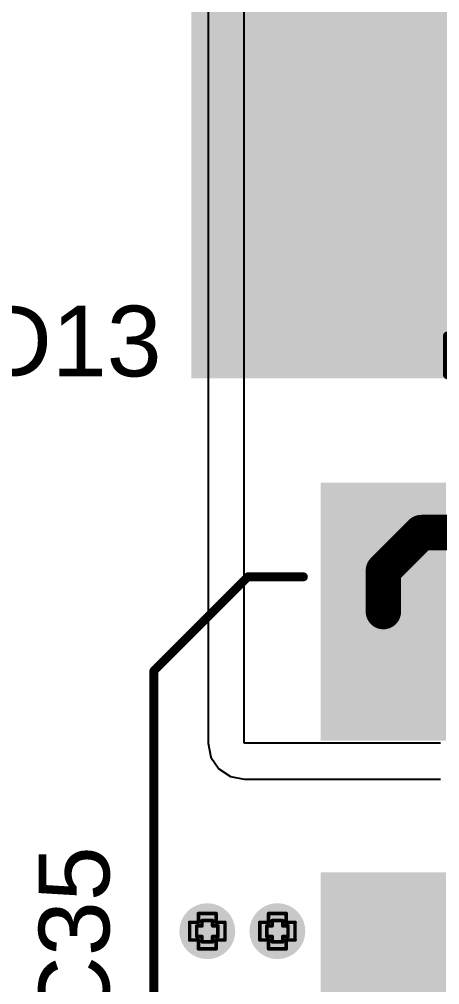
# Model space of a CAD drawing. Header units: inches. Extents: x -5 to 5258, y -4 to 5281.
# Drawn here: x 5.13 to 11.18, y 76.6 to 90.47 of the extents above; entities that cross this region are included whole.
import ezdxf

# ---------------------------------------------------------------- set-up
doc = ezdxf.new("R2010")
doc.units = ezdxf.units.IN
for name, color, linetype in [('Bottom Layer', 5, 'Continuous'), ('Bottom Solder', 6, 'Continuous'), ('Drill Drawing', 1, 'Continuous'), ('Top Layer', 1, 'Continuous'), ('Top Overlay', 2, 'Continuous'), ('Top Paste', 8, 'Continuous'), ('Top Solder', 216, 'Continuous'), ('Via Holes', 16, 'Continuous')]:
    doc.layers.add(name, color=color, linetype=linetype)
doc.styles.add('Arial', font='', dxfattribs={"height": 0.2})
doc.styles.get('Arial').set_extended_font_data('Arial')

# ---------------------------------------------------------------- blocks, each defined once
blk = doc.blocks.new('SMC_118')
at = {"layer": 'Top Layer'}
for points in [[(-6, 2.15), (-1.9, 2.15), (-1.9, -2.15), (-6, -2.15)], [(1.9, 2.15), (6, 2.15), (6, -2.15), (1.9, -2.15)]]:
    blk.add_hatch(color=1, dxfattribs=at).paths.add_polyline_path(points)
at = {"layer": 'Top Overlay'}
for points in [[(-7.239, 2.235), (-3.556, 2.235), (-3.556, 3.048), (-7.239, 3.048)], [(-7.239, -2.261), (-6.096, -2.261), (-6.096, 2.261), (-7.239, 2.261)], [(-7.239, -3.048), (-3.556, -3.048), (-3.556, -2.235), (-7.239, -2.235)]]:
    blk.add_hatch(color=2, dxfattribs=at).paths.add_polyline_path(points)
at = {"layer": 'Top Paste'}
for points in [[(-6, 2.15), (-1.9, 2.15), (-1.9, -2.15), (-6, -2.15)], [(1.9, 2.15), (6, 2.15), (6, -2.15), (1.9, -2.15)]]:
    blk.add_hatch(color=8, dxfattribs=at).paths.add_polyline_path(points)
at = {"layer": 'Top Solder'}
for points in [[(-6.102, 2.252), (-1.798, 2.252), (-1.798, -2.252), (-6.102, -2.252)], [(1.798, 2.252), (6.102, 2.252), (6.102, -2.252), (1.798, -2.252)]]:
    blk.add_hatch(color=216, dxfattribs=at).paths.add_polyline_path(points)
at = {"layer": 'Top Overlay'}
for points in [[(-3.556, 2.438, 0.127, 0.127, 0), (-3.556, 2.997, 0.127, 0.127, 0)], [(-3.556, 2.997, 0.127, 0.127, 0), (3.581, 2.997, 0.127, 0.127, 0)], [(3.581, 2.438, 0.127, 0.127, 0), (3.581, 2.997, 0.127, 0.127, 0)], [(-3.556, -2.438, 0.127, 0.127, 0), (-3.556, -2.997, 0.127, 0.127, 0)], [(3.581, -2.438, 0.127, 0.127, 0), (3.581, -2.997, 0.127, 0.127, 0)], [(-3.556, -2.997, 0.127, 0.127, 0), (3.581, -2.997, 0.127, 0.127, 0)]]:
    blk.add_lwpolyline(points, format="xyseb", dxfattribs=at)
for points in [[(-3.588, 2.997, 0.0635, 0.0635, 1), (-3.524, 2.997, 0.0635, 0.0635, 1)], [(-3.588, 2.997, 0.0635, 0.0635, 1), (-3.524, 2.997, 0.0635, 0.0635, 1)], [(3.55, 2.997, 0.0635, 0.0635, 1), (3.613, 2.997, 0.0635, 0.0635, 1)], [(3.55, 2.997, 0.0635, 0.0635, 1), (3.613, 2.997, 0.0635, 0.0635, 1)], [(-3.588, 2.438, 0.0635, 0.0635, 1), (-3.524, 2.438, 0.0635, 0.0635, 1)], [(3.55, 2.438, 0.0635, 0.0635, 1), (3.613, 2.438, 0.0635, 0.0635, 1)], [(-3.588, -2.438, 0.0635, 0.0635, 1), (-3.524, -2.438, 0.0635, 0.0635, 1)], [(3.55, -2.438, 0.0635, 0.0635, 1), (3.613, -2.438, 0.0635, 0.0635, 1)], [(-3.588, -2.997, 0.0635, 0.0635, 1), (-3.524, -2.997, 0.0635, 0.0635, 1)], [(-3.588, -2.997, 0.0635, 0.0635, 1), (-3.524, -2.997, 0.0635, 0.0635, 1)], [(3.55, -2.997, 0.0635, 0.0635, 1), (3.613, -2.997, 0.0635, 0.0635, 1)], [(3.55, -2.997, 0.0635, 0.0635, 1), (3.613, -2.997, 0.0635, 0.0635, 1)]]:
    blk.add_lwpolyline(points, format="xyseb", close=True, dxfattribs=at)
blk = doc.blocks.new('50SVPF10M_135')
at = {"layer": 'Top Layer'}
for points in [[(-4.55, 0.8), (-1.05, 0.8), (-1.05, -0.8), (-4.55, -0.8)], [(1.05, 0.8), (4.55, 0.8), (4.55, -0.8), (1.05, -0.8)]]:
    blk.add_hatch(color=1, dxfattribs=at).paths.add_polyline_path(points)
at = {"layer": 'Top Paste'}
for points in [[(-4.55, 0.8), (-1.05, 0.8), (-1.05, -0.8), (-4.55, -0.8)], [(1.05, 0.8), (4.55, 0.8), (4.55, -0.8), (1.05, -0.8)]]:
    blk.add_hatch(color=8, dxfattribs=at).paths.add_polyline_path(points)
at = {"layer": 'Top Solder'}
for points in [[(-4.652, 0.902), (-0.948, 0.902), (-0.948, -0.902), (-4.652, -0.902)], [(0.948, 0.902), (4.652, 0.902), (4.652, -0.902), (0.948, -0.902)]]:
    blk.add_hatch(color=216, dxfattribs=at).paths.add_polyline_path(points)
at = {"layer": 'Top Overlay'}
for points in [[(-3.3, 1.95, 0.127, 0.127, 0), (-1.95, 3.3, 0.127, 0.127, 0)], [(3.3, 3.3, 0.127, 0.127, 0), (-1.95, 3.3, 0.127, 0.127, 0)], [(3.3, 1.15, 0.127, 0.127, 0), (3.3, 3.3, 0.127, 0.127, 0)], [(-3.3, 1.15, 0.127, 0.127, 0), (-3.3, 1.95, 0.127, 0.127, 0)], [(-3.779, 1.033, 0.127, 0.127, 0), (-3.779, 1.567, 0.127, 0.127, 0)], [(-3.55, 1.287, 0.127, 0.127, 0), (-4.007, 1.287, 0.127, 0.127, 0)], [(-3.3, -1.95, 0.127, 0.127, 0), (-3.3, -1.15, 0.127, 0.127, 0)], [(3.3, -3.3, 0.127, 0.127, 0), (3.3, -1.15, 0.127, 0.127, 0)], [(-1.95, -3.3, 0.127, 0.127, 0), (-3.3, -1.95, 0.127, 0.127, 0)], [(3.3, -3.3, 0.127, 0.127, 0), (-1.95, -3.3, 0.127, 0.127, 0)]]:
    blk.add_lwpolyline(points, format="xyseb", dxfattribs=at)
for points in [[(-1.982, 3.3, 0.0635, 0.0635, 1), (-1.918, 3.3, 0.0635, 0.0635, 1)], [(-1.982, 3.3, 0.0635, 0.0635, 1), (-1.918, 3.3, 0.0635, 0.0635, 1)], [(3.268, 3.3, 0.0635, 0.0635, 1), (3.332, 3.3, 0.0635, 0.0635, 1)], [(3.268, 3.3, 0.0635, 0.0635, 1), (3.332, 3.3, 0.0635, 0.0635, 1)], [(-3.332, 1.95, 0.0635, 0.0635, 1), (-3.268, 1.95, 0.0635, 0.0635, 1)], [(-3.332, 1.95, 0.0635, 0.0635, 1), (-3.268, 1.95, 0.0635, 0.0635, 1)], [(-3.81, 1.567, 0.0635, 0.0635, 1), (-3.747, 1.567, 0.0635, 0.0635, 1)], [(-4.039, 1.287, 0.0635, 0.0635, 1), (-3.975, 1.287, 0.0635, 0.0635, 1)], [(-3.582, 1.287, 0.0635, 0.0635, 1), (-3.518, 1.287, 0.0635, 0.0635, 1)], [(-3.332, 1.15, 0.0635, 0.0635, 1), (-3.268, 1.15, 0.0635, 0.0635, 1)], [(3.268, 1.15, 0.0635, 0.0635, 1), (3.332, 1.15, 0.0635, 0.0635, 1)], [(-3.81, 1.033, 0.0635, 0.0635, 1), (-3.747, 1.033, 0.0635, 0.0635, 1)], [(-3.332, -1.15, 0.0635, 0.0635, 1), (-3.268, -1.15, 0.0635, 0.0635, 1)], [(3.268, -1.15, 0.0635, 0.0635, 1), (3.332, -1.15, 0.0635, 0.0635, 1)], [(-3.332, -1.95, 0.0635, 0.0635, 1), (-3.268, -1.95, 0.0635, 0.0635, 1)], [(-3.332, -1.95, 0.0635, 0.0635, 1), (-3.268, -1.95, 0.0635, 0.0635, 1)], [(-1.982, -3.3, 0.0635, 0.0635, 1), (-1.918, -3.3, 0.0635, 0.0635, 1)], [(-1.982, -3.3, 0.0635, 0.0635, 1), (-1.918, -3.3, 0.0635, 0.0635, 1)], [(3.268, -3.3, 0.0635, 0.0635, 1), (3.332, -3.3, 0.0635, 0.0635, 1)], [(3.268, -3.3, 0.0635, 0.0635, 1), (3.332, -3.3, 0.0635, 0.0635, 1)]]:
    blk.add_lwpolyline(points, format="xyseb", close=True, dxfattribs=at)

msp = doc.modelspace()

# ---------------------------------------------------------------- hatches: boundary and pattern name
at = {"layer": 'Bottom Layer'}
h = msp.add_hatch(color=5, dxfattribs=at)
edge = h.paths.add_edge_path()
edge.add_arc((7.833, 77.373), 0.3, 0, 360)
h = msp.add_hatch(color=5, dxfattribs=at)
edge = h.paths.add_edge_path()
edge.add_arc((8.841, 77.373), 0.3, 0, 360)
at = {"layer": 'Bottom Solder'}
h = msp.add_hatch(color=6, dxfattribs=at)
edge = h.paths.add_edge_path()
edge.add_arc((7.833, 77.373), 0.402, 0, 360)
h = msp.add_hatch(color=6, dxfattribs=at)
edge = h.paths.add_edge_path()
edge.add_arc((8.841, 77.373), 0.402, 0, 360)
at = {"layer": 'Top Layer'}
h = msp.add_hatch(color=1, dxfattribs=at)
edge = h.paths.add_edge_path()
edge.add_arc((7.833, 77.373), 0.3, 0, 360)
h = msp.add_hatch(color=1, dxfattribs=at)
edge = h.paths.add_edge_path()
edge.add_arc((8.841, 77.373), 0.3, 0, 360)
at = {"layer": 'Top Solder'}
h = msp.add_hatch(color=216, dxfattribs=at)
edge = h.paths.add_edge_path()
edge.add_arc((7.833, 77.373), 0.402, 0, 360)
h = msp.add_hatch(color=216, dxfattribs=at)
edge = h.paths.add_edge_path()
edge.add_arc((8.841, 77.373), 0.402, 0, 360)
at = {"layer": 'Via Holes'}
h = msp.add_hatch(color=7, dxfattribs=at)
edge = h.paths.add_edge_path()
edge.add_arc((7.833, 77.373), 0.15, 0, 360)
h = msp.add_hatch(color=7, dxfattribs=at)
edge = h.paths.add_edge_path()
edge.add_arc((8.841, 77.373), 0.15, 0, 360)

# ---------------------------------------------------------------- linework, layer by layer
at = {"layer": 'Drill Drawing'}
for points in [[(7.706, 77.5, 0.0508, 0.0508, 0), (7.706, 77.627, 0.0508, 0.0508, 0)], [(7.706, 77.627, 0.0508, 0.0508, 0), (7.96, 77.627, 0.0508, 0.0508, 0)], [(7.756, 77.449, 0.0508, 0.0508, 0), (7.756, 77.525, 0.0508, 0.0508, 0)], [(7.756, 77.525, 0.0508, 0.0508, 0), (7.909, 77.525, 0.0508, 0.0508, 0)], [(7.909, 77.449, 0.0508, 0.0508, 0), (7.909, 77.525, 0.0508, 0.0508, 0)], [(7.96, 77.5, 0.0508, 0.0508, 0), (7.96, 77.627, 0.0508, 0.0508, 0)], [(8.714, 77.5, 0.0508, 0.0508, 0), (8.714, 77.627, 0.0508, 0.0508, 0)], [(8.714, 77.627, 0.0508, 0.0508, 0), (8.968, 77.627, 0.0508, 0.0508, 0)], [(8.765, 77.449, 0.0508, 0.0508, 0), (8.765, 77.525, 0.0508, 0.0508, 0)], [(8.765, 77.525, 0.0508, 0.0508, 0), (8.918, 77.525, 0.0508, 0.0508, 0)], [(8.918, 77.449, 0.0508, 0.0508, 0), (8.918, 77.525, 0.0508, 0.0508, 0)], [(8.968, 77.5, 0.0508, 0.0508, 0), (8.968, 77.627, 0.0508, 0.0508, 0)], [(7.579, 77.246, 0.0508, 0.0508, 0), (7.579, 77.5, 0.0508, 0.0508, 0)], [(7.579, 77.5, 0.0508, 0.0508, 0), (7.706, 77.5, 0.0508, 0.0508, 0)], [(7.68, 77.296, 0.0508, 0.0508, 0), (7.68, 77.449, 0.0508, 0.0508, 0)], [(7.68, 77.449, 0.0508, 0.0508, 0), (7.756, 77.449, 0.0508, 0.0508, 0)], [(7.909, 77.449, 0.0508, 0.0508, 0), (7.985, 77.449, 0.0508, 0.0508, 0)], [(7.96, 77.5, 0.0508, 0.0508, 0), (8.087, 77.5, 0.0508, 0.0508, 0)], [(7.985, 77.296, 0.0508, 0.0508, 0), (7.985, 77.449, 0.0508, 0.0508, 0)], [(8.087, 77.246, 0.0508, 0.0508, 0), (8.087, 77.5, 0.0508, 0.0508, 0)], [(8.587, 77.246, 0.0508, 0.0508, 0), (8.587, 77.5, 0.0508, 0.0508, 0)], [(8.587, 77.5, 0.0508, 0.0508, 0), (8.714, 77.5, 0.0508, 0.0508, 0)], [(8.689, 77.296, 0.0508, 0.0508, 0), (8.689, 77.449, 0.0508, 0.0508, 0)], [(8.689, 77.449, 0.0508, 0.0508, 0), (8.765, 77.449, 0.0508, 0.0508, 0)], [(8.918, 77.449, 0.0508, 0.0508, 0), (8.994, 77.449, 0.0508, 0.0508, 0)], [(8.968, 77.5, 0.0508, 0.0508, 0), (9.095, 77.5, 0.0508, 0.0508, 0)], [(8.994, 77.296, 0.0508, 0.0508, 0), (8.994, 77.449, 0.0508, 0.0508, 0)], [(9.095, 77.246, 0.0508, 0.0508, 0), (9.095, 77.5, 0.0508, 0.0508, 0)], [(7.579, 77.246, 0.0508, 0.0508, 0), (7.706, 77.246, 0.0508, 0.0508, 0)], [(7.68, 77.296, 0.0508, 0.0508, 0), (7.756, 77.296, 0.0508, 0.0508, 0)], [(7.706, 77.119, 0.0508, 0.0508, 0), (7.706, 77.246, 0.0508, 0.0508, 0)], [(7.756, 77.22, 0.0508, 0.0508, 0), (7.756, 77.296, 0.0508, 0.0508, 0)], [(7.909, 77.296, 0.0508, 0.0508, 0), (7.985, 77.296, 0.0508, 0.0508, 0)], [(7.909, 77.22, 0.0508, 0.0508, 0), (7.909, 77.296, 0.0508, 0.0508, 0)], [(7.96, 77.246, 0.0508, 0.0508, 0), (8.087, 77.246, 0.0508, 0.0508, 0)], [(7.96, 77.119, 0.0508, 0.0508, 0), (7.96, 77.246, 0.0508, 0.0508, 0)], [(8.587, 77.246, 0.0508, 0.0508, 0), (8.714, 77.246, 0.0508, 0.0508, 0)], [(8.689, 77.296, 0.0508, 0.0508, 0), (8.765, 77.296, 0.0508, 0.0508, 0)], [(8.714, 77.119, 0.0508, 0.0508, 0), (8.714, 77.246, 0.0508, 0.0508, 0)], [(8.765, 77.22, 0.0508, 0.0508, 0), (8.765, 77.296, 0.0508, 0.0508, 0)], [(8.918, 77.296, 0.0508, 0.0508, 0), (8.994, 77.296, 0.0508, 0.0508, 0)], [(8.918, 77.22, 0.0508, 0.0508, 0), (8.918, 77.296, 0.0508, 0.0508, 0)], [(8.968, 77.246, 0.0508, 0.0508, 0), (9.095, 77.246, 0.0508, 0.0508, 0)], [(8.968, 77.119, 0.0508, 0.0508, 0), (8.968, 77.246, 0.0508, 0.0508, 0)], [(7.706, 77.119, 0.0508, 0.0508, 0), (7.96, 77.119, 0.0508, 0.0508, 0)], [(7.756, 77.22, 0.0508, 0.0508, 0), (7.909, 77.22, 0.0508, 0.0508, 0)], [(8.714, 77.119, 0.0508, 0.0508, 0), (8.968, 77.119, 0.0508, 0.0508, 0)], [(8.765, 77.22, 0.0508, 0.0508, 0), (8.918, 77.22, 0.0508, 0.0508, 0)]]:
    msp.add_lwpolyline(points, format="xyseb", dxfattribs=at)
for points in [[(7.693, 77.627, 0.0254, 0.0254, 1), (7.718, 77.627, 0.0254, 0.0254, 1)], [(7.693, 77.627, 0.0254, 0.0254, 1), (7.718, 77.627, 0.0254, 0.0254, 1)], [(7.744, 77.525, 0.0254, 0.0254, 1), (7.769, 77.525, 0.0254, 0.0254, 1)], [(7.744, 77.525, 0.0254, 0.0254, 1), (7.769, 77.525, 0.0254, 0.0254, 1)], [(7.896, 77.525, 0.0254, 0.0254, 1), (7.922, 77.525, 0.0254, 0.0254, 1)], [(7.896, 77.525, 0.0254, 0.0254, 1), (7.922, 77.525, 0.0254, 0.0254, 1)], [(7.947, 77.627, 0.0254, 0.0254, 1), (7.972, 77.627, 0.0254, 0.0254, 1)], [(7.947, 77.627, 0.0254, 0.0254, 1), (7.972, 77.627, 0.0254, 0.0254, 1)], [(8.702, 77.627, 0.0254, 0.0254, 1), (8.727, 77.627, 0.0254, 0.0254, 1)], [(8.702, 77.627, 0.0254, 0.0254, 1), (8.727, 77.627, 0.0254, 0.0254, 1)], [(8.753, 77.525, 0.0254, 0.0254, 1), (8.778, 77.525, 0.0254, 0.0254, 1)], [(8.753, 77.525, 0.0254, 0.0254, 1), (8.778, 77.525, 0.0254, 0.0254, 1)], [(8.905, 77.525, 0.0254, 0.0254, 1), (8.93, 77.525, 0.0254, 0.0254, 1)], [(8.905, 77.525, 0.0254, 0.0254, 1), (8.93, 77.525, 0.0254, 0.0254, 1)], [(8.956, 77.627, 0.0254, 0.0254, 1), (8.981, 77.627, 0.0254, 0.0254, 1)], [(8.956, 77.627, 0.0254, 0.0254, 1), (8.981, 77.627, 0.0254, 0.0254, 1)], [(7.566, 77.5, 0.0254, 0.0254, 1), (7.591, 77.5, 0.0254, 0.0254, 1)], [(7.566, 77.5, 0.0254, 0.0254, 1), (7.591, 77.5, 0.0254, 0.0254, 1)], [(7.668, 77.449, 0.0254, 0.0254, 1), (7.693, 77.449, 0.0254, 0.0254, 1)], [(7.668, 77.449, 0.0254, 0.0254, 1), (7.693, 77.449, 0.0254, 0.0254, 1)], [(7.693, 77.5, 0.0254, 0.0254, 1), (7.718, 77.5, 0.0254, 0.0254, 1)], [(7.693, 77.5, 0.0254, 0.0254, 1), (7.718, 77.5, 0.0254, 0.0254, 1)], [(7.744, 77.449, 0.0254, 0.0254, 1), (7.769, 77.449, 0.0254, 0.0254, 1)], [(7.744, 77.449, 0.0254, 0.0254, 1), (7.769, 77.449, 0.0254, 0.0254, 1)], [(7.896, 77.449, 0.0254, 0.0254, 1), (7.922, 77.449, 0.0254, 0.0254, 1)], [(7.896, 77.449, 0.0254, 0.0254, 1), (7.922, 77.449, 0.0254, 0.0254, 1)], [(7.947, 77.5, 0.0254, 0.0254, 1), (7.972, 77.5, 0.0254, 0.0254, 1)], [(7.947, 77.5, 0.0254, 0.0254, 1), (7.972, 77.5, 0.0254, 0.0254, 1)], [(7.972, 77.449, 0.0254, 0.0254, 1), (7.998, 77.449, 0.0254, 0.0254, 1)], [(7.972, 77.449, 0.0254, 0.0254, 1), (7.998, 77.449, 0.0254, 0.0254, 1)], [(8.074, 77.5, 0.0254, 0.0254, 1), (8.099, 77.5, 0.0254, 0.0254, 1)], [(8.074, 77.5, 0.0254, 0.0254, 1), (8.099, 77.5, 0.0254, 0.0254, 1)], [(8.575, 77.5, 0.0254, 0.0254, 1), (8.6, 77.5, 0.0254, 0.0254, 1)], [(8.575, 77.5, 0.0254, 0.0254, 1), (8.6, 77.5, 0.0254, 0.0254, 1)], [(8.676, 77.449, 0.0254, 0.0254, 1), (8.702, 77.449, 0.0254, 0.0254, 1)], [(8.676, 77.449, 0.0254, 0.0254, 1), (8.702, 77.449, 0.0254, 0.0254, 1)], [(8.702, 77.5, 0.0254, 0.0254, 1), (8.727, 77.5, 0.0254, 0.0254, 1)], [(8.702, 77.5, 0.0254, 0.0254, 1), (8.727, 77.5, 0.0254, 0.0254, 1)], [(8.753, 77.449, 0.0254, 0.0254, 1), (8.778, 77.449, 0.0254, 0.0254, 1)], [(8.753, 77.449, 0.0254, 0.0254, 1), (8.778, 77.449, 0.0254, 0.0254, 1)], [(8.905, 77.449, 0.0254, 0.0254, 1), (8.93, 77.449, 0.0254, 0.0254, 1)], [(8.905, 77.449, 0.0254, 0.0254, 1), (8.93, 77.449, 0.0254, 0.0254, 1)], [(8.956, 77.5, 0.0254, 0.0254, 1), (8.981, 77.5, 0.0254, 0.0254, 1)], [(8.956, 77.5, 0.0254, 0.0254, 1), (8.981, 77.5, 0.0254, 0.0254, 1)], [(8.981, 77.449, 0.0254, 0.0254, 1), (9.007, 77.449, 0.0254, 0.0254, 1)], [(8.981, 77.449, 0.0254, 0.0254, 1), (9.007, 77.449, 0.0254, 0.0254, 1)], [(9.083, 77.5, 0.0254, 0.0254, 1), (9.108, 77.5, 0.0254, 0.0254, 1)], [(9.083, 77.5, 0.0254, 0.0254, 1), (9.108, 77.5, 0.0254, 0.0254, 1)], [(7.566, 77.246, 0.0254, 0.0254, 1), (7.591, 77.246, 0.0254, 0.0254, 1)], [(7.566, 77.246, 0.0254, 0.0254, 1), (7.591, 77.246, 0.0254, 0.0254, 1)], [(7.668, 77.296, 0.0254, 0.0254, 1), (7.693, 77.296, 0.0254, 0.0254, 1)], [(7.668, 77.296, 0.0254, 0.0254, 1), (7.693, 77.296, 0.0254, 0.0254, 1)], [(7.693, 77.246, 0.0254, 0.0254, 1), (7.718, 77.246, 0.0254, 0.0254, 1)], [(7.693, 77.246, 0.0254, 0.0254, 1), (7.718, 77.246, 0.0254, 0.0254, 1)], [(7.744, 77.296, 0.0254, 0.0254, 1), (7.769, 77.296, 0.0254, 0.0254, 1)], [(7.744, 77.296, 0.0254, 0.0254, 1), (7.769, 77.296, 0.0254, 0.0254, 1)], [(7.896, 77.296, 0.0254, 0.0254, 1), (7.922, 77.296, 0.0254, 0.0254, 1)], [(7.896, 77.296, 0.0254, 0.0254, 1), (7.922, 77.296, 0.0254, 0.0254, 1)], [(7.947, 77.246, 0.0254, 0.0254, 1), (7.972, 77.246, 0.0254, 0.0254, 1)], [(7.947, 77.246, 0.0254, 0.0254, 1), (7.972, 77.246, 0.0254, 0.0254, 1)], [(7.972, 77.296, 0.0254, 0.0254, 1), (7.998, 77.296, 0.0254, 0.0254, 1)], [(7.972, 77.296, 0.0254, 0.0254, 1), (7.998, 77.296, 0.0254, 0.0254, 1)], [(8.074, 77.246, 0.0254, 0.0254, 1), (8.099, 77.246, 0.0254, 0.0254, 1)], [(8.074, 77.246, 0.0254, 0.0254, 1), (8.099, 77.246, 0.0254, 0.0254, 1)], [(8.575, 77.246, 0.0254, 0.0254, 1), (8.6, 77.246, 0.0254, 0.0254, 1)], [(8.575, 77.246, 0.0254, 0.0254, 1), (8.6, 77.246, 0.0254, 0.0254, 1)], [(8.676, 77.296, 0.0254, 0.0254, 1), (8.702, 77.296, 0.0254, 0.0254, 1)], [(8.676, 77.296, 0.0254, 0.0254, 1), (8.702, 77.296, 0.0254, 0.0254, 1)], [(8.702, 77.246, 0.0254, 0.0254, 1), (8.727, 77.246, 0.0254, 0.0254, 1)], [(8.702, 77.246, 0.0254, 0.0254, 1), (8.727, 77.246, 0.0254, 0.0254, 1)], [(8.753, 77.296, 0.0254, 0.0254, 1), (8.778, 77.296, 0.0254, 0.0254, 1)], [(8.753, 77.296, 0.0254, 0.0254, 1), (8.778, 77.296, 0.0254, 0.0254, 1)], [(8.905, 77.296, 0.0254, 0.0254, 1), (8.93, 77.296, 0.0254, 0.0254, 1)], [(8.905, 77.296, 0.0254, 0.0254, 1), (8.93, 77.296, 0.0254, 0.0254, 1)], [(8.956, 77.246, 0.0254, 0.0254, 1), (8.981, 77.246, 0.0254, 0.0254, 1)], [(8.956, 77.246, 0.0254, 0.0254, 1), (8.981, 77.246, 0.0254, 0.0254, 1)], [(8.981, 77.296, 0.0254, 0.0254, 1), (9.007, 77.296, 0.0254, 0.0254, 1)], [(8.981, 77.296, 0.0254, 0.0254, 1), (9.007, 77.296, 0.0254, 0.0254, 1)], [(9.083, 77.246, 0.0254, 0.0254, 1), (9.108, 77.246, 0.0254, 0.0254, 1)], [(9.083, 77.246, 0.0254, 0.0254, 1), (9.108, 77.246, 0.0254, 0.0254, 1)], [(7.693, 77.119, 0.0254, 0.0254, 1), (7.718, 77.119, 0.0254, 0.0254, 1)], [(7.693, 77.119, 0.0254, 0.0254, 1), (7.718, 77.119, 0.0254, 0.0254, 1)], [(7.744, 77.22, 0.0254, 0.0254, 1), (7.769, 77.22, 0.0254, 0.0254, 1)], [(7.744, 77.22, 0.0254, 0.0254, 1), (7.769, 77.22, 0.0254, 0.0254, 1)], [(7.896, 77.22, 0.0254, 0.0254, 1), (7.922, 77.22, 0.0254, 0.0254, 1)], [(7.896, 77.22, 0.0254, 0.0254, 1), (7.922, 77.22, 0.0254, 0.0254, 1)], [(7.947, 77.119, 0.0254, 0.0254, 1), (7.972, 77.119, 0.0254, 0.0254, 1)], [(7.947, 77.119, 0.0254, 0.0254, 1), (7.972, 77.119, 0.0254, 0.0254, 1)], [(8.702, 77.119, 0.0254, 0.0254, 1), (8.727, 77.119, 0.0254, 0.0254, 1)], [(8.702, 77.119, 0.0254, 0.0254, 1), (8.727, 77.119, 0.0254, 0.0254, 1)], [(8.753, 77.22, 0.0254, 0.0254, 1), (8.778, 77.22, 0.0254, 0.0254, 1)], [(8.753, 77.22, 0.0254, 0.0254, 1), (8.778, 77.22, 0.0254, 0.0254, 1)], [(8.905, 77.22, 0.0254, 0.0254, 1), (8.93, 77.22, 0.0254, 0.0254, 1)], [(8.905, 77.22, 0.0254, 0.0254, 1), (8.93, 77.22, 0.0254, 0.0254, 1)], [(8.956, 77.119, 0.0254, 0.0254, 1), (8.981, 77.119, 0.0254, 0.0254, 1)], [(8.956, 77.119, 0.0254, 0.0254, 1), (8.981, 77.119, 0.0254, 0.0254, 1)]]:
    msp.add_lwpolyline(points, format="xyseb", close=True, dxfattribs=at)
at = {"layer": 'Top Layer'}
for p, q in [((7.845, 102.178), (7.845, 80.073)), ((8.363, 80.073), (8.363, 102.178)), ((7.845, 80.073), (7.885, 79.875)), ((11.185, 80.073), (8.363, 80.073)), ((7.885, 79.875), (7.997, 79.706)), ((7.997, 79.706), (8.165, 79.594)), ((8.165, 79.594), (8.363, 79.555)), ((8.363, 79.555), (11.185, 79.555))]:
    msp.add_line(p, q, dxfattribs=at)
for points in [[(10.365, 82.555, 0.508, 0.508, 0), (10.911, 83.101, 0.508, 0.508, 0)], [(10.911, 83.101, 0.508, 0.508, 0), (17.53, 83.101, 0.508, 0.508, 0)], [(10.365, 81.964, 0.508, 0.508, 0), (10.365, 82.555, 0.508, 0.508, 0)]]:
    msp.add_lwpolyline(points, format="xyseb", dxfattribs=at)
for points in [[(10.784, 83.101, 0.254, 0.254, 1), (11.038, 83.101, 0.254, 0.254, 1)], [(10.784, 83.101, 0.254, 0.254, 1), (11.038, 83.101, 0.254, 0.254, 1)], [(10.238, 82.555, 0.254, 0.254, 1), (10.492, 82.555, 0.254, 0.254, 1)], [(10.238, 82.555, 0.254, 0.254, 1), (10.492, 82.555, 0.254, 0.254, 1)], [(10.238, 81.964, 0.254, 0.254, 1), (10.492, 81.964, 0.254, 0.254, 1)]]:
    msp.add_lwpolyline(points, format="xyseb", close=True, dxfattribs=at)

# ---------------------------------------------------------------- block references
msp.add_blockref('SMC_118', (14.842, 88.364))
at = {"rotation": 270}
msp.add_blockref('50SVPF10M_135', (10.365, 79.164), dxfattribs=at)

# ---------------------------------------------------------------- texts
at = {"layer": 'Top Overlay', "style": 'Arial'}
msp.add_text('D13', height=1.016, dxfattribs=at).set_placement((4.572, 85.344))
msp.add_text('C35', height=1.016, rotation=90, dxfattribs=at).set_placement((6.425, 75.989))

doc.saveas('drawing.dxf')
